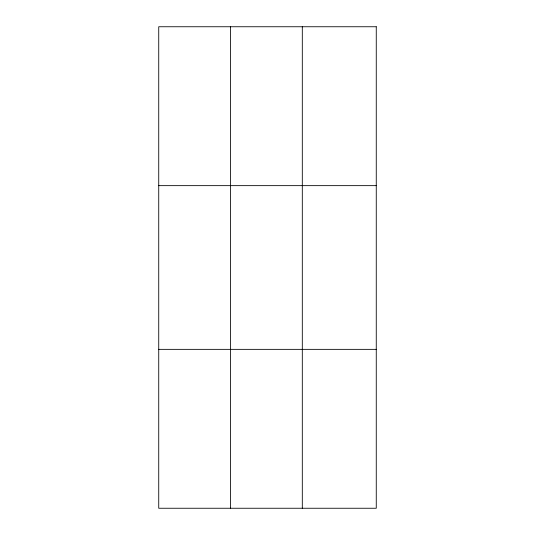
<?xml version="1.0" encoding="UTF-8"?>
<svg xmlns="http://www.w3.org/2000/svg" width="535" height="535" viewBox="0 0 535 535"><rect width="100%" height="100%" fill="white"/><g stroke="black" fill="none" stroke-linecap="round" stroke-linejoin="round"><path stroke-width="0.8" d="M230.518 508.25L230.518 26.75M302.308 508.25L302.308 26.75M158.734 185.645L376.265 185.645M158.734 349.355L376.265 349.355M376.265 26.75L376.265 508.25L158.734 508.25L158.734 26.75L376.265 26.75"/></g></svg>
